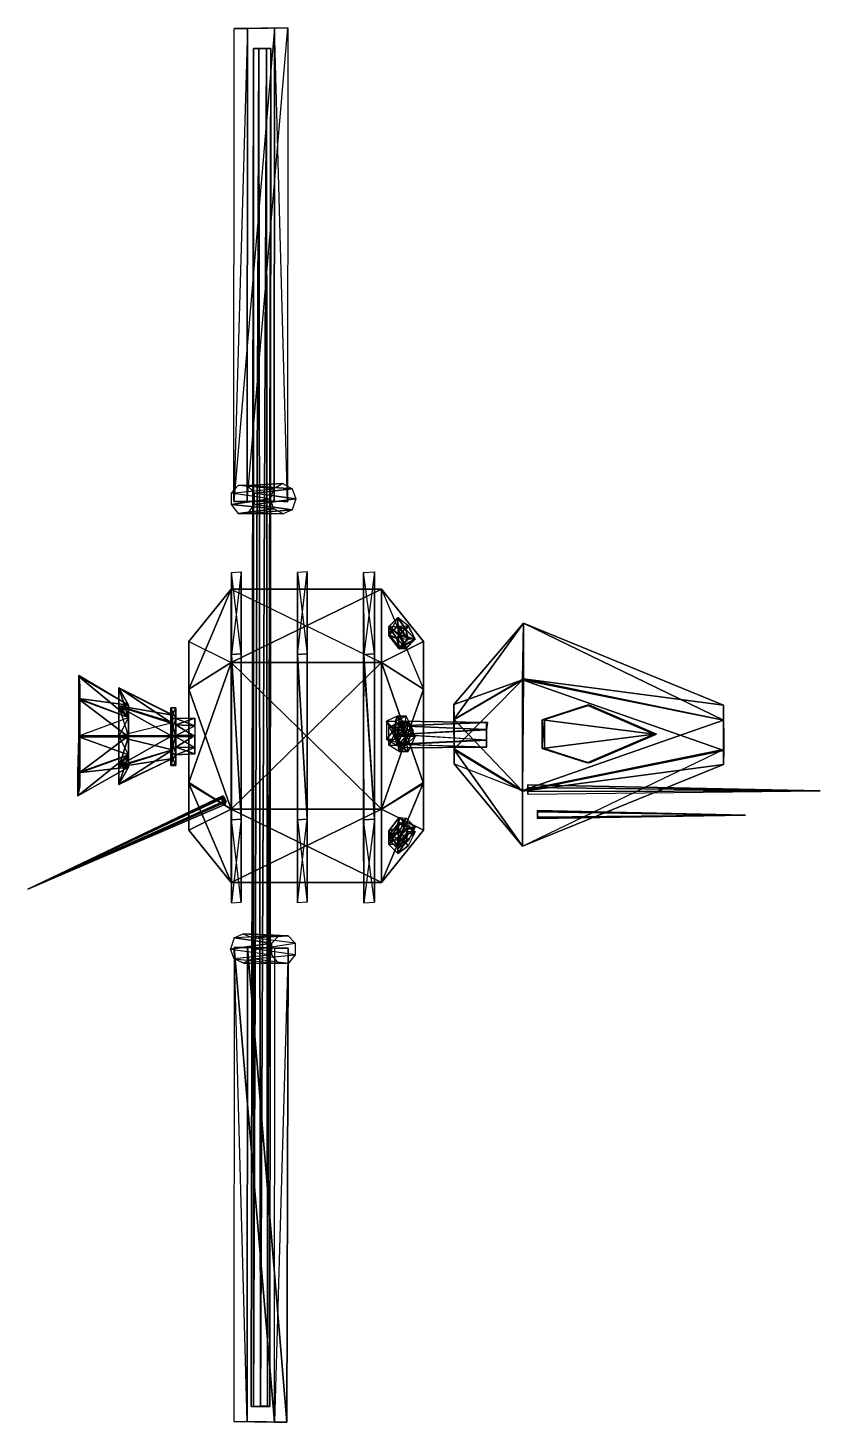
# Model space of a CAD drawing. Extents: x -296 to -103, y -129 to 211.
import ezdxf

# ---------------------------------------------------------------- set-up
doc = ezdxf.new("R2010")
doc.units = 0
doc.layers.add('SATELLIT', color=212, linetype='CONTINUOUS')

msp = doc.modelspace()

# ---------------------------------------------------------------- meshes
at = {"layer": 'SATELLIT', "color": 212}
mesh = msp.add_polyface(dxfattribs=at)
corners = [(-246.704651, 97.720657, 319.288147), (-236.304565, 98.784653, 360.721802), (-245.016724, 99.573318, 318.77002), (-237.212463, 96.343552, 360.9823), (-246.696899, 94.912399, 319.286621), (-234.101379, 100.057755, 360.04715), (-242.710205, 99.582214, 318.058838), (-231.874908, 98.7948, 359.387177), (-241.02356, 97.742676, 317.551025), (-230.963135, 96.365555, 359.125183), (-241.013245, 94.930038, 317.55542), (-231.860657, 93.652405, 359.407623), (-242.698608, 92.790497, 318.072021), (-234.093536, 92.652908, 360.077881), (-245.001282, 92.778778, 318.781738), (-236.31485, 93.931946, 360.721802), (-239.954193, 206.110077, 336.459839), (-241.286926, -124.895554, 338.040344), (-241.262451, 206.110077, 337.905701), (-239.591339, -124.901337, 337.266174), (-238.131958, 206.110077, 336.461304), (-241.88623, -124.910095, 339.916443), (-241.271484, 206.104141, 339.944214), (-241.280518, -124.911636, 341.79248), (-239.95166, 206.095398, 341.371063), (-239.582306, -124.918976, 342.57251), (-238.137177, 206.102737, 341.371063), (-237.882751, -124.907135, 341.795471), (-237.079407, 206.107117, 339.93689), (-237.286133, -124.907135, 339.917908), (-237.07431, 206.114456, 337.896881), (-237.88916, -124.898376, 338.040344), (-242.821259, 95.680603, 318.307617), (-232.888611, 211.145645, 359.280334), (-232.988068, 95.569412, 359.609558), (-242.712799, 210.959808, 317.96521), (-245.999512, 210.956848, 318.928162), (-236.166412, 211.144104, 360.250549), (-246.09256, 95.6689, 319.286621), (-236.260742, 95.845993, 360.585693)]
mesh.append_faces([[corners[k] for k in face] for face in [(0, 1, 2), (0, 1, 3), (3, 0, 4), (1, 2, 5), (2, 5, 6), (6, 5, 7), (6, 7, 8), (8, 7, 9), (8, 9, 10), (10, 9, 11), (10, 11, 12), (12, 11, 13), (12, 13, 14), (14, 13, 15), (14, 15, 4), (4, 15, 3), (16, 17, 18), (19, 16, 20), (18, 21, 22), (22, 23, 24), (24, 25, 26), (26, 27, 28), (28, 29, 30), (30, 31, 20), (32, 33, 34), (32, 33, 35), (33, 36, 37), (33, 36, 35), (35, 38, 36), (35, 38, 32), (32, 39, 38), (32, 39, 34), (34, 37, 39), (34, 37, 33), (37, 38, 39), (37, 38, 36)]])
mesh = msp.add_polyface(dxfattribs=at)
corners = [(-245.984039, -15.846146, 359.930115), (-246.882874, -13.425644, 359.63446), (-236.805664, -14.827591, 318.061798), (-236.805664, -12.017914, 318.051544), (-235.112518, -16.968689, 318.579803), (-243.760132, -16.83844, 360.584229), (-232.804718, -16.96431, 319.280762), (-241.533661, -15.841766, 361.235474), (-231.125824, -14.823227, 319.788574), (-240.636139, -13.415497, 361.512024), (-231.124542, -12.019333, 319.776855), (-241.545319, -10.709534, 361.226685), (-232.822754, -10.165253, 319.277893), (-243.762756, -9.712997, 360.559326), (-245.976349, -10.703751, 359.906677), (-235.128052, -10.166672, 318.559326), (-239.954193, 206.110077, 336.459839), (-241.286926, -124.895554, 338.040344), (-239.591339, -124.901337, 337.266174), (-241.262451, 206.110077, 337.905701), (-241.88623, -124.910095, 339.916443), (-241.271484, 206.104141, 339.944214), (-241.280518, -124.911636, 341.79248), (-239.95166, 206.095398, 341.371063), (-239.582306, -124.918976, 342.57251), (-238.137177, 206.102737, 341.371063), (-237.882751, -124.907135, 341.795471), (-237.079407, 206.107117, 339.93689), (-237.286133, -124.907135, 339.917908), (-237.07431, 206.114456, 337.896881), (-237.88916, -124.898376, 338.040344), (-238.131958, 206.110077, 336.461304), (-245.986603, -13.042252, 359.763245), (-246.077057, -128.600876, 360.121796), (-242.794159, -128.606796, 361.103821), (-236.202545, -128.751587, 318.794922), (-233.189575, -128.744385, 319.759369), (-236.115967, -13.18718, 318.442322), (-232.835754, -13.178421, 319.406677), (-242.707642, -13.036469, 360.740845)]
mesh.append_faces([[corners[k] for k in face] for face in [(0, 1, 2), (1, 2, 3), (2, 0, 4), (5, 0, 4), (4, 5, 6), (7, 5, 6), (6, 7, 8), (9, 7, 8), (8, 9, 10), (11, 9, 10), (10, 11, 12), (13, 11, 12), (14, 13, 15), (15, 14, 3), (14, 1, 3), (16, 17, 18), (17, 19, 20), (21, 20, 22), (23, 22, 24), (25, 24, 26), (27, 26, 28), (29, 28, 30), (31, 30, 18), (32, 33, 34), (32, 33, 35), (35, 33, 36), (35, 37, 38), (35, 37, 32), (32, 37, 39), (32, 39, 34), (33, 34, 36), (35, 36, 38), (37, 38, 39), (34, 39, 36), (38, 36, 39)]])
mesh = msp.add_polyface(dxfattribs=at)
corners = [(-257.001495, 49.909424, 361.831055), (-257.001495, 49.910843, 322.064209), (-257.001495, 61.550873, 341.950531), (-214.440186, 78.350937, 342.890076), (-214.440186, 38.095261, 342.890076), (-214.440186, 58.36795, 308.06958), (-228.173492, 38.247528, 342.89444), (-228.174805, 58.520218, 377.72818), (-228.176147, 78.498688, 342.89444), (-228.176147, 58.514282, 308.071075), (-230.552429, 58.36795, 308.072449), (-230.552429, 78.350937, 342.89444), (-230.552429, 38.095261, 342.89444), (-230.552429, 58.37233, 377.72818), (-246.665985, 58.37233, 377.72522), (-246.667236, 38.095261, 342.89444), (-246.667236, 78.350937, 342.89444), (-246.665985, 58.36795, 308.06958), (-244.290924, 78.498688, 342.895905), (-244.289734, 58.514282, 308.06958), (-244.2883, 38.247528, 342.895905), (-244.289734, 58.520218, 377.726685), (-246.757629, 56.42894, 311.046143), (-246.757629, 74.291428, 341.949127), (-246.757629, 56.427521, 372.844727), (-210.126617, 56.42894, 311.047607), (-210.125336, 74.291428, 341.946167), (-210.125336, 56.427521, 372.844727), (-283.859955, 47.474258, 328.756439), (-283.625031, 46.046066, 330.835938), (-283.63269, 50.746506, 337.231079), (-283.875488, 52.989899, 336.439331), (-283.63913, 50.709961, 345.091064), (-283.875488, 53.237274, 345.879791), (-283.636566, 45.977203, 351.511017), (-283.872894, 47.685074, 353.570068), (-271.738312, 43.057739, 334.797363), (-271.740906, 46.056229, 338.741333), (-271.750031, 46.012344, 343.58963), (-274.078522, 45.668457, 331.121277), (-274.088745, 50.229889, 337.345215), (-274.093903, 50.203506, 344.978394), (-271.73703, 43.032898, 347.526154), (-274.088745, 45.909897, 351.197876), (-261.034698, 41.560684, 336.739349), (-261.041199, 43.640106, 339.474457), (-261.045074, 43.628403, 342.860779)]
mesh.append_faces([[corners[k] for k in face] for face in [(0, 1, 2), (3, 4, 5), (6, 7, 8), (6, 8, 9), (10, 11, 12), (11, 13, 12), (14, 15, 16), (16, 15, 17), (18, 19, 20), (21, 18, 20), (2, 22, 1), (2, 23, 0), (0, 23, 24), (23, 25, 22), (24, 26, 27), (28, 29, 30), (28, 30, 31), (31, 30, 32), (31, 32, 33), (33, 32, 34), (33, 34, 35), (36, 28, 31), (36, 31, 37), (37, 31, 33), (37, 33, 38), (38, 33, 35), (39, 37, 40), (40, 37, 38), (40, 38, 41), (41, 38, 42), (41, 42, 43), (44, 39, 40), (45, 40, 41), (45, 41, 46), (46, 41, 43)]])
mesh = msp.add_polyface(dxfattribs=at)
corners = [(-211.805573, 78.498688, 342.893036), (-214.438843, 58.37233, 377.72818), (-211.80423, 58.520218, 377.72818), (-214.440186, 78.350937, 342.890076), (-211.806915, 58.514282, 308.06958), (-214.440186, 58.36795, 308.06958), (-228.176147, 78.498688, 342.89444), (-228.174805, 58.520218, 377.72818), (-230.552429, 58.37233, 377.72818), (-228.176147, 58.514282, 308.071075), (-230.552429, 78.350937, 342.89444), (-230.552429, 58.36795, 308.072449), (-244.290924, 78.498688, 342.895905), (-246.665985, 58.37233, 377.72522), (-244.289734, 58.520218, 377.726685), (-246.667236, 78.350937, 342.89444), (-244.289734, 58.514282, 308.06958), (-246.665985, 58.36795, 308.06958), (-257.001495, 61.550873, 341.950531), (-246.757629, 56.42894, 311.046143), (-246.757629, 74.291428, 341.949127), (-210.126617, 56.42894, 311.047607), (-210.125336, 74.291428, 341.946167), (-246.757629, 56.427521, 372.844727), (-199.882813, 61.550873, 341.944702), (-210.125336, 56.427521, 372.844727), (-201.866486, 62.120255, 353.152985), (-203.608673, 65.379242, 350.688599), (-204.178192, 64.394272, 354.273987), (-206.154114, 67.365097, 353.180786), (-208.344391, 65.238693, 352.127197), (-206.154114, 65.42453, 357.186188), (-208.344391, 63.298264, 356.131073), (-203.608673, 62.256287, 357.17157), (-205.793854, 62.96312, 349.632019), (-206.369781, 62.257706, 353.223267), (-203.608673, 62.02063, 324.696869), (-206.154114, 65.206512, 324.396912), (-204.178192, 64.502655, 327.386658), (-206.154114, 67.385559, 328.217896), (-208.344391, 65.156845, 329.467651), (-203.608673, 65.468414, 330.88858), (-205.793854, 63.24408, 332.139832), (-201.866486, 62.118698, 328.713959), (-208.344391, 62.976242, 325.646606), (-206.369781, 62.26207, 328.627625)]
mesh.append_faces([[corners[k] for k in face] for face in [(0, 1, 2), (0, 1, 3), (4, 3, 0), (4, 3, 5), (6, 7, 8), (9, 6, 10), (11, 10, 9), (10, 8, 6), (12, 13, 14), (12, 13, 15), (16, 15, 12), (16, 15, 17), (18, 19, 20), (20, 21, 22), (20, 22, 23), (22, 24, 25), (26, 27, 28), (27, 29, 28), (27, 29, 30), (29, 31, 28), (29, 31, 32), (31, 33, 28), (30, 32, 29), (34, 30, 27), (30, 35, 32), (36, 37, 38), (37, 39, 38), (37, 39, 40), (39, 41, 38), (39, 41, 42), (41, 43, 38), (41, 43, 42), (40, 42, 39), (44, 40, 37), (40, 45, 42)]])
mesh = msp.add_polyface(dxfattribs=at)
corners = [(-199.882813, 49.910843, 322.064209), (-199.882813, 49.909424, 361.82959), (-199.882813, 61.550873, 341.944702), (-214.438843, 58.37233, 377.72818), (-214.440186, 38.095261, 342.890076), (-214.440186, 78.350937, 342.890076), (-211.805573, 78.498688, 342.893036), (-211.806915, 58.514282, 308.06958), (-211.80423, 38.247528, 342.890076), (-211.80423, 58.520218, 377.72818), (-210.125336, 74.291428, 341.946167), (-210.126617, 56.42894, 311.047607), (-210.125336, 56.427521, 372.844727), (-192.424622, 42.532379, 336.016418), (-175.736389, 52.237778, 322.296875), (-192.440155, 46.230362, 340.955444), (-175.514282, 66.031876, 340.860291), (-192.431061, 42.505997, 345.85498), (-175.502625, 52.414719, 359.495483), (-126.728157, 42.361069, 335.952026), (-126.734581, 46.05481, 340.899841), (-126.738457, 42.334824, 345.825684), (-201.866486, 62.120255, 353.152985), (-203.608673, 65.379242, 350.688599), (-205.793854, 62.96312, 349.632019), (-206.154114, 65.42453, 357.186188), (-203.608673, 62.256287, 357.17157), (-205.793854, 60.132843, 356.114929), (-204.178192, 64.394272, 354.273987), (-204.060638, 59.986511, 352.099365), (-208.344391, 63.298264, 356.131073), (-206.369781, 62.257706, 353.223267), (-208.344391, 65.238693, 352.127197), (-201.866486, 62.118698, 328.713959), (-203.608673, 62.02063, 324.696869), (-204.178192, 64.502655, 327.386658), (-205.793854, 59.79332, 325.95108), (-206.154114, 65.206512, 324.396912), (-208.344391, 62.976242, 325.646606), (-205.793854, 63.24408, 332.139832), (-204.060638, 59.882645, 329.959351), (-206.369781, 62.26207, 328.627625), (-208.344391, 65.156845, 329.467651)]
mesh.append_faces([[corners[k] for k in face] for face in [(0, 1, 2), (3, 4, 5), (6, 7, 8), (9, 6, 8), (10, 0, 11), (10, 0, 2), (12, 2, 1), (13, 14, 15), (15, 14, 16), (15, 16, 17), (17, 16, 18), (14, 19, 16), (16, 19, 20), (16, 20, 18), (18, 20, 21), (22, 23, 24), (25, 26, 27), (26, 22, 28), (26, 22, 27), (27, 29, 22), (30, 27, 25), (30, 31, 27), (29, 24, 22), (24, 31, 32), (29, 31, 24), (29, 31, 27), (33, 34, 35), (33, 34, 36), (34, 37, 38), (39, 40, 33), (36, 38, 34), (38, 41, 42), (40, 36, 33), (36, 41, 38), (40, 41, 36), (40, 41, 39)]])
mesh = msp.add_polyface(dxfattribs=at)
corners = [(-257.001495, 49.909424, 361.831055), (-257.001495, 26.922028, 322.064209), (-257.001495, 49.910843, 322.064209), (-230.554962, 18.096207, 308.06958), (-230.552429, 58.36795, 308.072449), (-230.552429, 38.095261, 342.89444), (-244.290924, 18.241119, 308.06958), (-246.665985, 58.36795, 308.06958), (-244.289734, 58.514282, 308.06958), (-246.665985, 58.37233, 377.72522), (-244.289734, 18.24408, 377.726685), (-244.289734, 58.520218, 377.726685), (-246.667236, 38.095261, 342.89444), (-246.665985, 18.097748, 377.72522), (-246.667236, 18.096207, 308.068115), (-244.2883, 38.247528, 342.895905), (-246.757629, 56.427521, 372.844727), (-257.001495, 27.211868, 361.831055), (-246.757629, 20.696732, 311.046143), (-246.757629, 56.42894, 311.046143), (-210.125336, 56.427521, 372.844727), (-246.757629, 20.693771, 372.844727), (-261.420898, 38.608902, 348.522766), (-260.197815, 42.788498, 347.100342), (-260.190063, 38.613419, 348.516907), (-260.188812, 38.349823, 333.821289), (-261.427246, 42.791458, 335.211548), (-260.188812, 42.791458, 335.213013), (-261.423462, 45.387497, 338.905212), (-260.192688, 45.394836, 338.900818), (-261.431213, 45.378754, 343.427124), (-260.197815, 45.39624, 343.4198), (-261.428619, 42.772415, 347.100342), (-260.204315, 41.199158, 344.855408), (-260.193939, 38.610321, 345.743774), (-260.183655, 38.34404, 336.598877), (-260.197815, 41.21228, 337.481323), (-260.195221, 42.770859, 339.759827), (-260.195221, 42.753357, 342.575439), (-255.579529, 40.970978, 344.769104), (-255.579529, 38.625, 345.638367), (-255.571838, 38.355759, 336.695496), (-255.571838, 40.976761, 337.564728), (-255.579529, 42.870346, 339.787659), (-255.582123, 42.849884, 342.552002)]
mesh.append_faces([[corners[k] for k in face] for face in [(0, 1, 2), (3, 4, 5), (6, 7, 8), (9, 10, 11), (9, 12, 13), (7, 12, 14), (10, 11, 15), (8, 6, 15), (0, 16, 17), (2, 18, 19), (16, 20, 21), (22, 23, 24), (25, 26, 27), (27, 28, 29), (29, 30, 31), (31, 32, 23), (24, 33, 23), (24, 33, 34), (35, 25, 27), (35, 27, 36), (36, 27, 29), (36, 29, 37), (37, 29, 31), (37, 31, 38), (38, 31, 23), (38, 23, 33), (34, 39, 33), (34, 39, 40), (41, 35, 36), (41, 36, 42), (42, 36, 37), (42, 37, 43), (43, 37, 38), (43, 38, 44), (44, 38, 33), (44, 33, 39)]])
mesh = msp.add_polyface(dxfattribs=at)
corners = [(-257.001495, 49.909424, 361.831055), (-257.001495, 15.574814, 341.950531), (-257.001495, 27.211868, 361.831055), (-257.001495, 26.922028, 322.064209), (-199.882813, 15.574814, 341.944702), (-199.882813, 49.909424, 361.82959), (-199.882813, 27.211868, 361.82959), (-199.882813, 26.922028, 322.064209), (-211.806915, 18.241119, 308.06958), (-214.440186, 58.36795, 308.06958), (-214.441467, 18.096207, 308.068115), (-214.438843, 58.37233, 377.72818), (-211.80423, 18.24408, 377.72818), (-214.438843, 18.097748, 377.72818), (-230.552429, 58.37233, 377.72818), (-230.552429, 18.097748, 377.72818), (-228.174805, 18.24408, 377.72818), (-230.554962, 18.096207, 308.06958), (-230.552429, 58.36795, 308.072449), (-228.176147, 18.241119, 308.06958), (-244.290924, 18.241119, 308.06958), (-246.665985, 58.36795, 308.06958), (-246.667236, 18.096207, 308.068115), (-246.665985, 58.37233, 377.72522), (-244.289734, 18.24408, 377.726685), (-246.665985, 18.097748, 377.72522), (-246.757629, 56.427521, 372.844727), (-246.757629, 20.693771, 372.844727), (-246.757629, 20.696732, 311.046143), (-257.001495, 49.910843, 322.064209), (-210.125336, 56.427521, 372.844727), (-210.125336, 20.693771, 372.844727), (-210.126617, 20.696732, 311.047607), (-246.757629, 56.42894, 311.046143), (-210.126617, 56.42894, 311.047607), (-255.579529, 38.625, 345.638367), (-260.190063, 35.75972, 344.875916), (-255.569275, 35.712875, 344.79541), (-260.179779, 33.945023, 342.613464), (-255.569275, 34.142578, 342.579834), (-260.182373, 33.950943, 339.781799), (-255.575714, 34.151321, 339.803741), (-260.182373, 35.783142, 337.488586), (-255.564148, 35.736298, 337.561768), (-260.183655, 38.34404, 336.598877), (-255.571838, 38.355759, 336.695496), (-205.793854, 34.716202, 366.672058), (-208.344391, 36.276321, 369.644226), (-206.369781, 38.458206, 367.501801), (-204.060638, 38.458206, 364.841309), (-204.178192, 38.458206, 369.988098), (-206.154114, 36.276321, 372.140869), (-203.608673, 34.716202, 369.17157), (-201.866486, 38.458206, 367.330566), (-204.104675, 36.186996, 313.831055), (-208.840393, 37.744034, 313.359802), (-206.650024, 37.746994, 310.863251), (-206.289703, 36.182632, 316.332031), (-202.362427, 39.92746, 315.670593)]
mesh.append_faces([[corners[k] for k in face] for face in [(0, 1, 2), (1, 0, 3), (4, 5, 6), (4, 5, 7), (8, 9, 10), (11, 12, 13), (14, 15, 16), (17, 18, 19), (20, 21, 22), (23, 24, 25), (2, 26, 27), (3, 28, 29), (27, 30, 31), (28, 32, 33), (31, 5, 6), (32, 7, 34), (35, 36, 37), (37, 36, 38), (37, 38, 39), (39, 38, 40), (39, 40, 41), (41, 42, 43), (43, 42, 44), (43, 44, 45), (46, 47, 48), (49, 46, 48), (50, 51, 52), (50, 53, 52), (46, 53, 52), (46, 53, 49), (51, 46, 52), (51, 46, 47), (54, 55, 56), (54, 55, 57), (58, 57, 54)]])
mesh = msp.add_polyface(dxfattribs=at)
corners = [(-211.806915, 18.241119, 308.06958), (-214.440186, 58.36795, 308.06958), (-211.806915, 58.514282, 308.06958), (-214.438843, 58.37233, 377.72818), (-211.80423, 18.24408, 377.72818), (-211.80423, 58.520218, 377.72818), (-214.440186, 38.095261, 342.890076), (-214.438843, 18.097748, 377.72818), (-214.441467, 18.096207, 308.068115), (-211.80423, 38.247528, 342.890076), (-228.173492, 38.247528, 342.89444), (-228.174805, 58.520218, 377.72818), (-228.174805, 18.24408, 377.72818), (-228.176147, 58.514282, 308.071075), (-228.176147, 18.241119, 308.06958), (-230.552429, 58.36795, 308.072449), (-230.552429, 58.37233, 377.72818), (-230.552429, 18.097748, 377.72818), (-230.552429, 38.095261, 342.89444), (-246.757629, 56.42894, 311.046143), (-210.126617, 20.696732, 311.047607), (-210.126617, 56.42894, 311.047607), (-210.125336, 56.427521, 372.844727), (-199.882813, 49.909424, 361.82959), (-210.125336, 20.693771, 372.844727), (-205.793854, 41.905991, 366.672058), (-204.060638, 38.458206, 364.841309), (-206.369781, 38.458206, 367.501801), (-208.344391, 40.638657, 369.644226), (-208.344391, 36.276321, 369.644226), (-204.178192, 38.458206, 369.988098), (-206.154114, 40.638657, 372.140869), (-206.154114, 36.276321, 372.140869), (-203.608673, 41.905991, 369.17157), (-206.289703, 36.182632, 316.332031), (-204.55658, 39.926041, 318.15979), (-207.124054, 39.92746, 315.497864), (-208.840393, 37.744034, 313.359802), (-208.840393, 42.112427, 313.355408), (-206.289703, 43.376801, 316.330566), (-204.932373, 39.92746, 313.01593), (-206.650024, 42.112427, 310.858887), (-204.104675, 43.378204, 313.82959), (-206.650024, 37.746994, 310.863251), (-204.104675, 36.186996, 313.831055), (-202.362427, 39.92746, 315.670593)]
mesh.append_faces([[corners[k] for k in face] for face in [(0, 1, 2), (3, 4, 5), (3, 6, 7), (1, 6, 8), (4, 5, 9), (2, 0, 9), (10, 11, 12), (10, 13, 14), (14, 13, 15), (11, 12, 16), (16, 17, 18), (19, 20, 21), (22, 23, 24), (25, 26, 27), (28, 25, 27), (29, 28, 27), (30, 31, 32), (30, 33, 31), (31, 29, 32), (31, 29, 28), (33, 28, 31), (33, 28, 25), (34, 35, 36), (37, 34, 36), (38, 37, 36), (39, 38, 36), (35, 39, 36), (40, 41, 42), (40, 43, 41), (40, 44, 43), (39, 45, 35), (41, 39, 42), (41, 39, 38), (43, 38, 41), (43, 38, 37)]])
mesh = msp.add_polyface(dxfattribs=at)
corners = [(-199.882813, 26.922028, 322.064209), (-199.882813, 49.909424, 361.82959), (-199.882813, 49.910843, 322.064209), (-210.126617, 56.42894, 311.047607), (-192.425903, 35.136292, 336.039856), (-192.440155, 46.230362, 340.955444), (-192.424622, 42.532379, 336.016418), (-192.431061, 42.505997, 345.85498), (-126.734581, 46.05481, 340.899841), (-126.71653, 34.973862, 335.969574), (-126.728157, 42.361069, 335.952026), (-126.738457, 42.334824, 345.825684), (-175.697662, 25.034378, 322.374451), (-175.736389, 52.237778, 322.296875), (-175.502625, 52.414719, 359.495483), (-192.418213, 35.393814, 345.891541), (-175.718323, 25.199615, 359.580353), (-205.881683, 38.897202, 337.835449), (-184.513123, 37.542099, 338.053528), (-184.51828, 40.066452, 338.053528), (-184.519623, 37.512894, 343.978882), (-205.885498, 38.865021, 344.196899), (-184.516998, 40.041611, 343.958344), (-205.890656, 41.029404, 343.260345), (-184.271698, 41.828369, 342.250549), (-205.889313, 42.138687, 341.0242), (-184.523407, 41.837265, 339.784698), (-205.880341, 41.026581, 338.777863), (-204.178192, 38.458206, 369.988098), (-201.866486, 38.458206, 367.330566), (-203.608673, 41.905991, 369.17157), (-205.793854, 41.905991, 366.672058), (-204.060638, 38.458206, 364.841309), (-204.932373, 39.92746, 313.01593), (-202.362427, 39.92746, 315.670593), (-204.104675, 36.186996, 313.831055), (-204.104675, 43.378204, 313.82959), (-206.289703, 43.376801, 316.330566), (-206.289703, 36.182632, 316.332031), (-204.55658, 39.926041, 318.15979), (-170.397491, 42.481155, 360.202301), (-143.071533, 38.967468, 351.882782), (-159.420105, 45.993286, 356.870056), (-170.397491, 35.453781, 360.202301), (-160.003815, 45.993286, 353.88623), (-143.656494, 38.967468, 348.887146), (-170.979919, 42.481155, 357.209595), (-170.979919, 35.453781, 357.209595)]
mesh.append_faces([[corners[k] for k in face] for face in [(0, 1, 2), (3, 0, 2), (4, 5, 6), (4, 5, 7), (8, 9, 10), (8, 9, 11), (6, 12, 13), (7, 14, 15), (13, 9, 10), (14, 11, 16), (17, 18, 19), (20, 21, 22), (23, 21, 22), (22, 23, 24), (25, 23, 24), (24, 25, 26), (27, 25, 26), (26, 27, 19), (27, 17, 19), (28, 29, 30), (29, 31, 30), (29, 31, 32), (33, 34, 35), (33, 34, 36), (37, 34, 36), (34, 38, 39), (40, 41, 42), (41, 43, 40), (44, 45, 46), (47, 46, 45), (46, 42, 44), (46, 42, 40), (44, 41, 45), (44, 41, 42), (47, 40, 46), (47, 40, 43)]])
mesh = msp.add_polyface(dxfattribs=at)
corners = [(-174.42038, 25.331406, 350.094452), (-174.42038, 24.343628, 350.091553), (-174.41394, 24.972855, 350.99884), (-174.415222, 24.968475, 349.169617), (-103.222237, 25.188049, 350.054932), (-174.406189, 25.975311, 349.168121), (-174.411346, 26.606079, 350.090088), (-174.415222, 25.965012, 351.003296), (-192.425903, 35.136292, 336.039856), (-192.431061, 42.505997, 345.85498), (-192.418213, 35.393814, 345.891541), (-192.415588, 31.722092, 340.977356), (-126.738457, 42.334824, 345.825684), (-126.71653, 34.973862, 335.969574), (-126.729424, 35.232803, 345.835938), (-126.720406, 31.565445, 340.936462), (-175.718323, 25.199615, 359.580353), (-175.697662, 11.688034, 341.015442), (-175.697662, 25.034378, 322.374451), (-192.424622, 42.532379, 336.016418), (-175.502625, 52.414719, 359.495483), (-175.736389, 52.237778, 322.296875), (-205.884216, 36.495758, 338.777863), (-205.881683, 38.897202, 337.835449), (-184.513123, 37.542099, 338.053528), (-184.522217, 35.777222, 339.799377), (-205.884216, 35.664612, 341.03595), (-184.516998, 35.768463, 342.25351), (-205.877808, 36.472336, 343.282288), (-184.519623, 37.512894, 343.978882), (-205.885498, 38.865021, 344.196899), (-143.071533, 38.967468, 351.882782), (-170.397491, 35.453781, 360.202301), (-159.420105, 31.94165, 356.870056), (-160.003815, 31.94165, 353.88623), (-170.979919, 35.453781, 357.209595), (-143.656494, 38.967468, 348.887146)]
mesh.append_faces([[corners[k] for k in face] for face in [(0, 1, 2), (0, 1, 3), (1, 4, 2), (0, 3, 5), (3, 4, 5), (0, 5, 6), (5, 4, 6), (0, 6, 7), (6, 4, 7), (0, 7, 2), (7, 4, 2), (8, 9, 10), (8, 10, 11), (12, 13, 14), (14, 13, 15), (11, 16, 10), (11, 17, 8), (8, 18, 19), (10, 20, 16), (17, 14, 15), (18, 15, 13), (18, 13, 21), (16, 12, 14), (22, 23, 24), (24, 22, 25), (26, 22, 25), (25, 26, 27), (28, 26, 27), (27, 28, 29), (30, 28, 29), (31, 32, 33), (34, 35, 36), (36, 33, 34), (36, 33, 31), (34, 32, 35), (34, 32, 33)]])
mesh = msp.add_polyface(dxfattribs=at)
corners = [(-283.625031, 38.563614, 353.976929), (-283.872894, 47.685074, 353.570068), (-283.636566, 45.977203, 351.511017), (-283.854889, 38.545975, 356.543762), (-283.847137, 38.339661, 325.850037), (-283.609436, 38.623581, 328.408081), (-283.625031, 46.046066, 330.835938), (-283.859955, 47.474258, 328.756439), (-271.73703, 43.032898, 347.526154), (-271.734436, 38.595779, 349.058411), (-271.728027, 38.349823, 333.295959), (-271.738312, 43.057739, 334.797363), (-271.750031, 46.012344, 343.58963), (-274.088745, 45.909897, 351.197876), (-274.079803, 38.572357, 353.602295), (-274.069427, 38.347, 328.765198), (-274.078522, 45.668457, 331.121277), (-271.740906, 46.056229, 338.741333), (-261.034698, 41.812286, 345.60321), (-261.028259, 38.619217, 346.670105), (-261.034698, 38.358719, 335.67981), (-261.034698, 41.560684, 336.739349), (-274.088745, 50.229889, 337.345215), (-261.041199, 43.640106, 339.474457), (-261.045074, 43.628403, 342.860779), (-261.428619, 42.772415, 347.100342), (-261.420898, 38.608902, 348.522766), (-261.420898, 38.348419, 333.818359), (-261.427246, 42.791458, 335.211548), (-261.423462, 45.387497, 338.905212), (-261.431213, 45.378754, 343.427124), (-260.197815, 42.788498, 347.100342), (-260.188812, 38.349823, 333.821289), (-260.188812, 42.791458, 335.213013), (-260.192688, 45.394836, 338.900818), (-260.197815, 45.39624, 343.4198)]
mesh.append_faces([[corners[k] for k in face] for face in [(0, 1, 2), (0, 1, 3), (4, 5, 6), (4, 6, 7), (3, 8, 1), (3, 8, 9), (10, 4, 7), (10, 7, 11), (12, 1, 8), (9, 13, 8), (9, 13, 14), (15, 10, 11), (15, 11, 16), (16, 11, 17), (14, 18, 13), (14, 18, 19), (20, 15, 16), (20, 16, 21), (21, 22, 23), (24, 13, 18), (19, 25, 18), (19, 25, 26), (27, 20, 21), (27, 21, 28), (28, 21, 23), (28, 23, 29), (29, 23, 24), (29, 24, 30), (30, 24, 18), (30, 18, 25), (26, 31, 25), (32, 27, 28), (33, 28, 29), (34, 29, 30), (35, 30, 25)]])
mesh = msp.add_polyface(dxfattribs=at)
corners = [(-214.441467, 18.096207, 308.068115), (-214.440186, 38.095261, 342.890076), (-214.438843, -2.179321, 342.8974), (-214.438843, 18.097748, 377.72818), (-211.80423, -2.030167, 342.8974), (-211.80423, 18.24408, 377.72818), (-211.80423, 38.247528, 342.890076), (-211.806915, 18.241119, 308.06958), (-228.173492, 38.247528, 342.89444), (-228.176147, 18.241119, 308.06958), (-228.174805, -2.030167, 342.901794), (-228.174805, 18.24408, 377.72818), (-230.552429, 18.097748, 377.72818), (-230.551147, -2.179321, 342.901794), (-230.552429, 38.095261, 342.89444), (-230.554962, 18.096207, 308.06958), (-246.667236, 18.096207, 308.068115), (-246.667236, 38.095261, 342.89444), (-246.665985, -2.179321, 342.904724), (-246.665985, 18.097748, 377.72522), (-244.290924, -2.030167, 342.904724), (-244.289734, 18.24408, 377.726685), (-244.2883, 38.247528, 342.895905), (-244.290924, 18.241119, 308.06958), (-257.001495, 27.211868, 361.831055), (-246.757629, 20.693771, 372.844727), (-257.001495, 15.574814, 341.950531), (-246.757629, 2.831421, 341.949127), (-257.001495, 26.922028, 322.064209), (-246.757629, 20.696732, 311.046143), (-210.125336, 20.693771, 372.844727), (-210.125336, 2.831421, 341.946167), (-210.126617, 20.696732, 311.047607), (-248.736145, 23.911819, 368.505676), (-248.441711, 23.524048, 369.271057), (-248.50882, 22.853775, 368.35791), (-296.255463, 1.204117, 393.675018), (-247.963867, 22.465988, 369.113037), (-248.281494, 21.800232, 368.204285), (-248.831696, 22.473328, 367.452087), (-249.05777, 23.521088, 367.598389), (-284.10022, 23.932434, 345.961792), (-283.593964, 26.203629, 337.29837), (-284.097595, 23.96022, 336.525696), (-208.344391, 14.267975, 356.171997), (-205.793854, 17.449478, 355.870605), (-206.369781, 14.983551, 353.192505), (-208.344391, 15.429886, 323.603729), (-205.793854, 18.608429, 323.905151), (-206.154114, 13.201172, 322.355469), (-206.369781, 16.142654, 326.586151), (-208.344391, 13.243652, 327.429077), (-205.793854, 15.157684, 330.098358)]
mesh.append_faces([[corners[k] for k in face] for face in [(0, 1, 2), (2, 1, 3), (4, 5, 6), (7, 4, 6), (8, 9, 10), (8, 10, 11), (12, 13, 14), (13, 15, 14), (16, 17, 18), (18, 17, 19), (20, 21, 22), (23, 20, 22), (24, 25, 26), (26, 27, 28), (28, 27, 29), (25, 30, 27), (29, 31, 32), (33, 34, 35), (33, 34, 36), (36, 34, 37), (37, 34, 35), (36, 37, 38), (38, 37, 35), (36, 38, 39), (39, 38, 35), (36, 39, 40), (40, 39, 35), (36, 40, 33), (33, 40, 35), (41, 42, 43), (44, 45, 46), (47, 48, 49), (47, 50, 48), (51, 50, 47), (52, 50, 51)]])
mesh = msp.add_polyface(dxfattribs=at)
corners = [(-283.854889, 38.545975, 356.543762), (-283.625031, 38.563614, 353.976929), (-283.617188, 31.154251, 351.560822), (-283.844513, 29.431839, 353.641785), (-283.601715, 26.464111, 345.159851), (-284.10022, 23.932434, 345.961792), (-283.593964, 26.203629, 337.29837), (-284.097595, 23.96022, 336.525696), (-283.605591, 30.939194, 330.895905), (-284.096344, 29.526947, 328.822266), (-283.609436, 38.623581, 328.408081), (-283.847137, 38.339661, 325.850037), (-271.734436, 38.595779, 349.058411), (-271.730621, 33.871918, 347.568604), (-271.721527, 30.896729, 343.62616), (-271.721527, 30.933273, 338.780823), (-271.718994, 33.91864, 334.835449), (-271.728027, 38.349823, 333.295959), (-274.079803, 38.572357, 353.602295), (-274.073303, 31.240616, 351.252014), (-274.06427, 26.728989, 345.039825), (-274.062988, 26.755234, 337.405212), (-274.060394, 31.028519, 331.17984), (-274.069427, 38.347, 328.765198), (-261.028259, 38.619217, 346.670105), (-261.036041, 35.128952, 345.632507), (-261.030823, 33.069839, 342.890076), (-261.021851, 33.068436, 339.49054), (-261.024414, 35.164093, 336.753967)]
mesh.append_faces([[corners[k] for k in face] for face in [(0, 1, 2), (0, 2, 3), (3, 2, 4), (3, 4, 5), (5, 4, 6), (7, 6, 8), (7, 8, 9), (9, 8, 10), (9, 10, 11), (12, 0, 3), (12, 3, 13), (13, 3, 5), (13, 5, 14), (14, 5, 7), (14, 7, 15), (15, 7, 9), (15, 9, 16), (16, 9, 11), (16, 11, 17), (18, 12, 13), (18, 13, 19), (19, 13, 14), (19, 14, 20), (20, 14, 15), (20, 15, 21), (21, 15, 16), (21, 16, 22), (22, 16, 17), (22, 17, 23), (24, 18, 19), (24, 19, 25), (25, 19, 20), (26, 20, 21), (27, 21, 22), (28, 22, 23)]])
mesh = msp.add_polyface(dxfattribs=at)
corners = [(-261.036041, 35.128952, 345.632507), (-274.06427, 26.728989, 345.039825), (-261.030823, 33.069839, 342.890076), (-274.062988, 26.755234, 337.405212), (-261.021851, 33.068436, 339.49054), (-274.060394, 31.028519, 331.17984), (-261.024414, 35.164093, 336.753967), (-274.069427, 38.347, 328.765198), (-261.034698, 38.358719, 335.67981), (-261.420898, 38.608902, 348.522766), (-261.028259, 38.619217, 346.670105), (-261.418304, 34.17038, 347.126648), (-261.411896, 31.597763, 343.454926), (-261.413147, 31.315262, 338.931519), (-261.411896, 34.201141, 335.237854), (-261.420898, 38.348419, 333.818359), (-260.190063, 38.613419, 348.516907), (-260.186279, 34.158661, 347.134033), (-260.186279, 31.599182, 343.456421), (-260.177155, 31.315262, 338.930054), (-260.186279, 34.204102, 335.24231), (-260.188812, 38.349823, 333.821289), (-260.193939, 38.610321, 345.743774), (-260.190063, 35.75972, 344.875916), (-260.179779, 33.945023, 342.613464), (-260.182373, 33.950943, 339.781799), (-260.182373, 35.783142, 337.488586), (-260.183655, 38.34404, 336.598877), (-255.579529, 38.625, 345.638367), (-255.575714, 34.151321, 339.803741)]
mesh.append_faces([[corners[k] for k in face] for face in [(0, 1, 2), (2, 3, 4), (4, 5, 6), (6, 7, 8), (9, 10, 0), (9, 0, 11), (11, 0, 2), (11, 2, 12), (12, 2, 4), (12, 4, 13), (13, 4, 6), (13, 6, 14), (14, 6, 8), (14, 8, 15), (16, 9, 11), (16, 11, 17), (17, 11, 12), (17, 12, 18), (18, 12, 13), (18, 13, 19), (19, 13, 14), (19, 14, 20), (20, 14, 15), (20, 15, 21), (22, 16, 17), (22, 17, 23), (23, 17, 18), (23, 18, 24), (24, 18, 19), (24, 19, 25), (25, 19, 20), (25, 20, 26), (26, 20, 21), (26, 21, 27), (28, 22, 23), (29, 25, 26)]])
mesh = msp.add_polyface(dxfattribs=at)
corners = [(-210.125336, 20.693771, 372.844727), (-199.882813, 27.211868, 361.82959), (-210.125336, 2.831421, 341.946167), (-199.882813, 15.574814, 341.944702), (-210.126617, 20.696732, 311.047607), (-199.882813, 26.922028, 322.064209), (-172.075165, 18.390411, 341.438354), (-172.071289, 18.746017, 342.345642), (-172.068604, 19.388504, 341.438354), (-121.404716, 19.202652, 341.414948), (-172.068604, 20.023651, 342.350098), (-172.075165, 20.376282, 341.43399), (-172.067322, 20.032257, 340.525146), (-172.064789, 18.750397, 340.526642), (-174.42038, 24.343628, 350.091553), (-103.222237, 25.188049, 350.054932), (-174.415222, 24.968475, 349.169617), (-192.415588, 31.722092, 340.977356), (-175.718323, 25.199615, 359.580353), (-175.697662, 11.688034, 341.015442), (-192.425903, 35.136292, 336.039856), (-175.697662, 25.034378, 322.374451), (-126.729424, 35.232803, 345.835938), (-126.720406, 31.565445, 340.936462), (-205.793854, 17.449478, 355.870605), (-204.060638, 17.360153, 351.859344), (-206.369781, 14.983551, 353.192505), (-205.793854, 14.000153, 349.678894), (-201.866486, 15.1241, 353.106201), (-203.608673, 15.223587, 357.126221), (-208.344391, 14.267975, 356.171997), (-201.866486, 16.286011, 326.673981), (-203.608673, 12.937714, 328.851563), (-204.178192, 13.903625, 325.345215), (-205.793854, 15.157684, 330.098358), (-206.154114, 13.201172, 322.355469), (-203.608673, 16.384094, 322.65686), (-205.793854, 18.608429, 323.905151), (-204.060638, 18.5177, 327.916412), (-206.369781, 16.142654, 326.586151)]
mesh.append_faces([[corners[k] for k in face] for face in [(0, 1, 2), (2, 1, 3), (4, 3, 5), (6, 7, 8), (6, 7, 9), (9, 7, 10), (10, 7, 8), (9, 10, 11), (11, 10, 8), (9, 11, 12), (12, 11, 8), (9, 12, 13), (13, 12, 8), (9, 13, 6), (6, 13, 8), (14, 15, 16), (17, 18, 19), (20, 19, 21), (19, 22, 18), (19, 23, 21), (24, 25, 26), (25, 27, 26), (27, 28, 25), (29, 30, 24), (28, 24, 29), (28, 24, 25), (31, 32, 33), (31, 32, 34), (35, 36, 33), (35, 36, 37), (36, 31, 33), (36, 31, 37), (37, 38, 31), (38, 34, 31), (38, 39, 34), (38, 39, 37)]])
mesh = msp.add_polyface(dxfattribs=at)
corners = [(-211.80423, -2.030167, 342.8974), (-214.441467, 18.096207, 308.068115), (-211.806915, 18.241119, 308.06958), (-214.438843, -2.179321, 342.8974), (-211.80423, 18.24408, 377.72818), (-214.438843, 18.097748, 377.72818), (-228.174805, -2.030167, 342.901794), (-228.176147, 18.241119, 308.06958), (-230.554962, 18.096207, 308.06958), (-228.174805, 18.24408, 377.72818), (-230.551147, -2.179321, 342.901794), (-230.552429, 18.097748, 377.72818), (-244.290924, -2.030167, 342.904724), (-246.667236, 18.096207, 308.068115), (-244.290924, 18.241119, 308.06958), (-246.665985, -2.179321, 342.904724), (-244.289734, 18.24408, 377.726685), (-246.665985, 18.097748, 377.72522), (-257.001495, 15.574814, 341.950531), (-246.757629, 20.693771, 372.844727), (-246.757629, 2.831421, 341.949127), (-210.125336, 20.693771, 372.844727), (-210.125336, 2.831421, 341.946167), (-246.757629, 20.696732, 311.046143), (-199.882813, 15.574814, 341.944702), (-210.126617, 20.696732, 311.047607), (-232.822754, -10.165253, 319.277893), (-243.762756, -9.712997, 360.559326), (-235.128052, -10.166672, 318.559326), (-208.344391, 12.087509, 352.351044), (-208.344391, 14.267975, 356.171997), (-206.369781, 14.983551, 353.192505), (-205.793854, 14.000153, 349.678894), (-204.178192, 12.743118, 354.436401), (-206.154114, 9.860199, 353.599335), (-203.608673, 11.775803, 350.930054), (-206.154114, 12.037704, 357.424713), (-203.608673, 15.223587, 357.126221), (-201.866486, 15.1241, 353.106201), (-203.608673, 12.937714, 328.851563), (-206.154114, 11.017746, 326.183685), (-204.178192, 13.903625, 325.345215), (-208.344391, 13.243652, 327.429077), (-206.154114, 13.201172, 322.355469), (-208.344391, 15.429886, 323.603729), (-205.793854, 15.157684, 330.098358)]
mesh.append_faces([[corners[k] for k in face] for face in [(0, 1, 2), (0, 1, 3), (4, 3, 0), (4, 3, 5), (6, 7, 8), (9, 6, 10), (11, 10, 9), (10, 8, 6), (12, 13, 14), (12, 13, 15), (16, 15, 12), (16, 15, 17), (18, 19, 20), (20, 21, 22), (20, 22, 23), (22, 24, 25), (26, 27, 28), (29, 30, 31), (32, 29, 31), (33, 34, 35), (33, 36, 34), (33, 37, 36), (33, 38, 37), (33, 38, 35), (32, 38, 35), (34, 32, 35), (34, 32, 29), (36, 29, 34), (36, 29, 30), (37, 30, 36), (39, 40, 41), (39, 40, 42), (40, 43, 41), (40, 43, 44), (42, 44, 40), (45, 42, 39)]])

doc.saveas('drawing.dxf')
